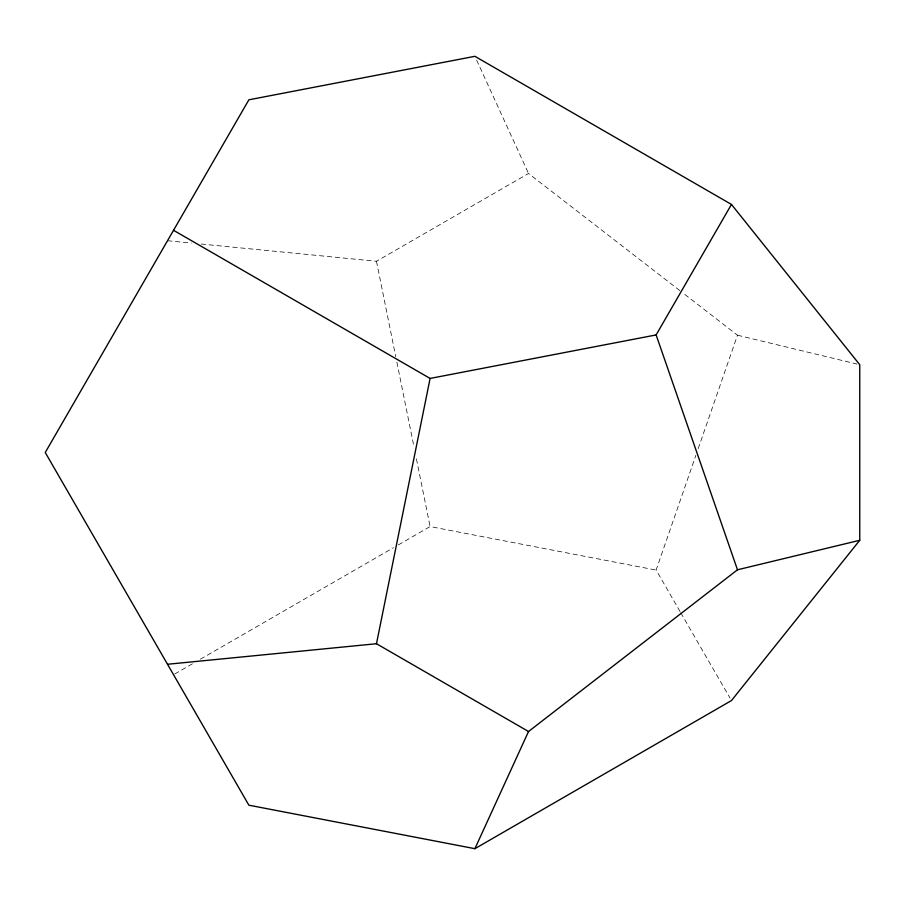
<?xml version="1.0" encoding="UTF-8"?>
<svg xmlns="http://www.w3.org/2000/svg" width="905" height="905" viewBox="0 0 905 905"><rect width="100%" height="100%" fill="white"/><g stroke="black" fill="none" stroke-linecap="round" stroke-linejoin="round"><path stroke-width="0.68" stroke-dasharray="4.53 3.39" d="M680.062 611.531L656.125 570.06L695.877 455.306M698.185 448.631L737.485 335.212L682.732 292.835M201.182 244.033L376.48 261.274L528.52 173.489L681.612 291.964M174.756 673.987L194.304 662.709M200.412 659.179L393.449 547.729M398.336 544.912L430.101 526.563L656.125 570.06M167.516 240.73L191.362 243.072M737.485 335.212L857.001 364.059M680.764 612.753L730.064 698.117M476.652 60.137L528.52 173.489M376.48 261.274L395.745 356.615M396.865 362.136L413.902 446.425M416.413 458.858L430.101 526.563"/><path stroke-width="1.36" d="M859.75 540.285L737.485 569.788L528.52 731.512L376.48 643.726L430.101 378.437L656.125 334.929L731.466 204.44L474.899 56.314L248.875 99.81L45.25 452.5L248.875 805.19L474.899 848.686L731.466 700.561L859.75 540.285L859.75 364.715L731.466 204.44M474.899 848.686L528.52 731.512M167.516 664.27L376.48 643.726M173.534 230.3L430.101 378.437M656.125 334.929L737.485 569.788"/></g></svg>
